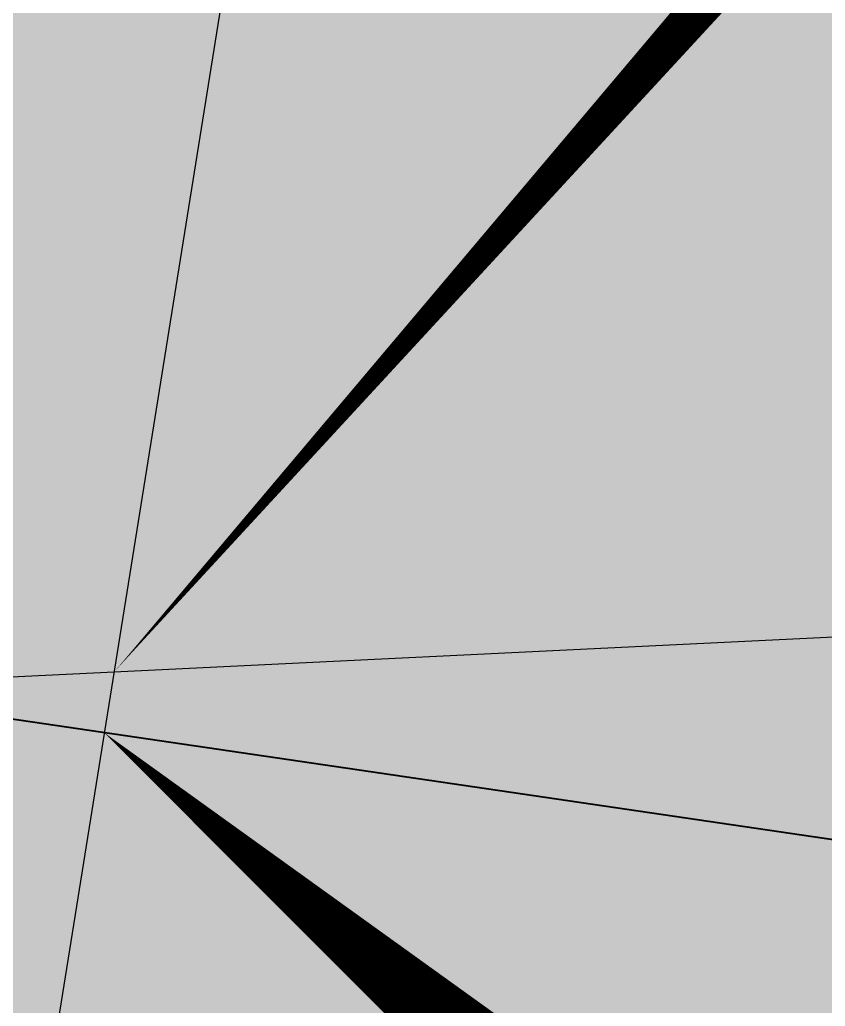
# Model space of a CAD drawing. Extents: x 88833 to 97610, y 5963373 to 5974710.
# Drawn here: x 95586.777 to 95587.949, y 5964356.83 to 5964358.266 of the extents above; entities that cross this region are included whole.
import ezdxf

# ---------------------------------------------------------------- set-up
doc = ezdxf.new("R2010")
doc.units = 0
doc.header["$LTSCALE"] = 5
doc.linetypes.add('COOP2', pattern=[10, 5, -1, 0, -1, 0, -1, 0, -1, 0, -1])
doc.linetypes.add('DASHDOT', pattern=[25.4, 12.7, -6.35, 0, -6.35])
for name, color, linetype in [('AS-POWER', 104, 'foc-POWER'), ('AS-POWER-T-1000', 104, 'Continuous'), ('P-APEX RECON PAY ITEMS-1000', 240, 'Continuous'), ('P-APEX RECON-10m BUFFER', 51, 'COOP2'), ('P-APEX RECON-URBAN', 30, 'COOP2')]:
    doc.layers.add(name, color=color, linetype=linetype)
doc.layers.add('AS-RECON EXISTING', color=151, linetype='DASHDOT', lineweight=40)
doc.layers.add('P-APEX RECON-TO BE DRILLED-H', color=7, linetype='Continuous', true_color=0xffafe1)
doc.styles.add('80', font='ARIALN.TTF', dxfattribs={"height": 10})
doc.styles.add('foc-LtypeFont', font='ARIALN.TTF', dxfattribs={"height": 7.35})
doc.linetypes.add('foc-POWER', pattern='A,6,-1,["P",foc-LtypeFont,S=0.2,R=0,X=-0.625,Y=-0.75],-1.24,4', length=12.24)

# ---------------------------------------------------------------- blocks, each defined once
blk = doc.blocks.new('*U914')
at = {"color": 104, "flags": 128}
blk.add_lwpolyline([(-112.6173, -127.6493, 0, 7.5, 0), (0, 0, 0, 0, 0)], format="xyseb", dxfattribs=at)
at = {"color": 104, "style": '80'}
blk.add_attdef('ENTER_TEXT_001', (-26.8452, -4.9181), '', height=10, dxfattribs=at)
blk = doc.blocks.new('*U915')
at = {"color": 240, "flags": 128}
blk.add_lwpolyline([(-46.7979, 39.803, 0, 10, 0), (0, 0, 5, 5, 0)], format="xyseb", dxfattribs=at)
at = {"color": 4, "style": '80'}
blk.add_attdef('OTHER_001', (-14.6965, -5.0034), '', height=10, dxfattribs=at)

msp = doc.modelspace()

# ---------------------------------------------------------------- hatches: boundary and pattern name
at = {"layer": 'P-APEX RECON-10m BUFFER', "transparency": 33554687}
h = msp.add_hatch(color=256, dxfattribs=at)
h.dxf.hatch_style = 1
h.paths.add_polyline_path([(95580.7475, 5964455.4072), (95580.989, 5964412.5202), (95582.7081, 5964362.64), (95581.5164, 5964355.209), (95581.1922, 5964350.5263), (95591.1603, 5964349.8362), (95591.4535, 5964354.0705), (95592.4019, 5964359.984), (95640.6443, 5964362.2514), (95640.5395, 5964367.248), (95592.6249, 5964364.996), (95591.1584, 5964407.546), (95598.7149, 5964411.0283), (95606.711, 5964412.5122), (95639.5272, 5964415.5129), (95639.4222, 5964420.5201), (95606.0263, 5964417.4664), (95597.1902, 5964415.8266), (95590.9787, 5964412.9642), (95590.74, 5964455.349)])
at = {"layer": 'P-APEX RECON-TO BE DRILLED-H', "transparency": 33554687}
h = msp.add_hatch(color=256, dxfattribs=at)
h.dxf.hatch_style = 1
h.paths.add_polyline_path([(95592.7276, 5964362.0151), (95591.4535, 5964354.0705), (95591.1603, 5964349.8362), (95581.1922, 5964350.5263), (95581.5164, 5964355.209), (95582.7081, 5964362.64), (95580.989, 5964412.5202), (95580.7475, 5964455.4072), (95580.6135, 5964479.1884), (95585.6095, 5964479.2165), (95590.6054, 5964479.2447), (95590.9787, 5964412.9642), (95591.1584, 5964407.546)])

# ---------------------------------------------------------------- linework, layer by layer
at = {"layer": 'AS-POWER', "flags": 128}
msp.add_lwpolyline([(95577.3879, 5964356.8542), (95660.7139, 5964360.8999)], dxfattribs=at)
at = {"layer": 'AS-RECON EXISTING', "flags": 128}
msp.add_lwpolyline([(95585.2377, 5964351.4417), (95585.43, 5964355.9894), (95586.0047, 5964357.3601), (95588.5415, 5964356.9871), (95592.0839, 5964357.1179), (95596.3641, 5964358.1801), (95602.99, 5964359.8822), (95605.1064, 5964362.4483), (95606.2883, 5964365.074), (95607.4716, 5964366.8107), (95607.0609, 5964370.6168), (95605.2651, 5964373.1917), (95600.1864, 5964382.7257), (95598.776, 5964385.9759), (95590.4713, 5964402.339), (95586.3904, 5964412.3453), (95579.2579, 5964419.7278), (95577.5127, 5964422.2321), (95577.0644, 5964426.6962), (95577.0504, 5964431.8718), (95576.842, 5964434.2464), (95574.4321, 5964445.6419), (95572.6675, 5964449.6484), (95571.3735, 5964453.8038), (95569.7602, 5964458.987), (95569.0709, 5964461.7916), (95568.0237, 5964466.185), (95566.971, 5964466.1111), (95553.9148, 5964464.8377), (95543.1147, 5964464.2134), (95526.6742, 5964463.684), (95509.3127, 5964463.5258), (95497.9761, 5964464.967), (95494.4009, 5964464.778)], dxfattribs=at)
at = {"layer": 'P-APEX RECON-URBAN', "ltscale": 1.5, "flags": 128}
msp.add_lwpolyline([(95586.1762, 5964350.1813), (95586.4849, 5964354.6398), (95587.7178, 5964362.3276), (95585.9846, 5964412.6204), (95585.6095, 5964479.2165)], dxfattribs=at)

# ---------------------------------------------------------------- block references
at = {"layer": 'AS-POWER-T-1000', "xscale": 0.1998409014, "yscale": 0.1998409014, "zscale": 0.1998409014}
msp.add_blockref('*U914', (95609.4198, 5964382.8263), dxfattribs=at)
at = {"layer": 'P-APEX RECON PAY ITEMS-1000', "xscale": 0.2, "yscale": 0.2, "zscale": 0.2}
msp.add_blockref('*U915', (95596.2584, 5964349.268), dxfattribs=at)

doc.saveas('drawing.dxf')
